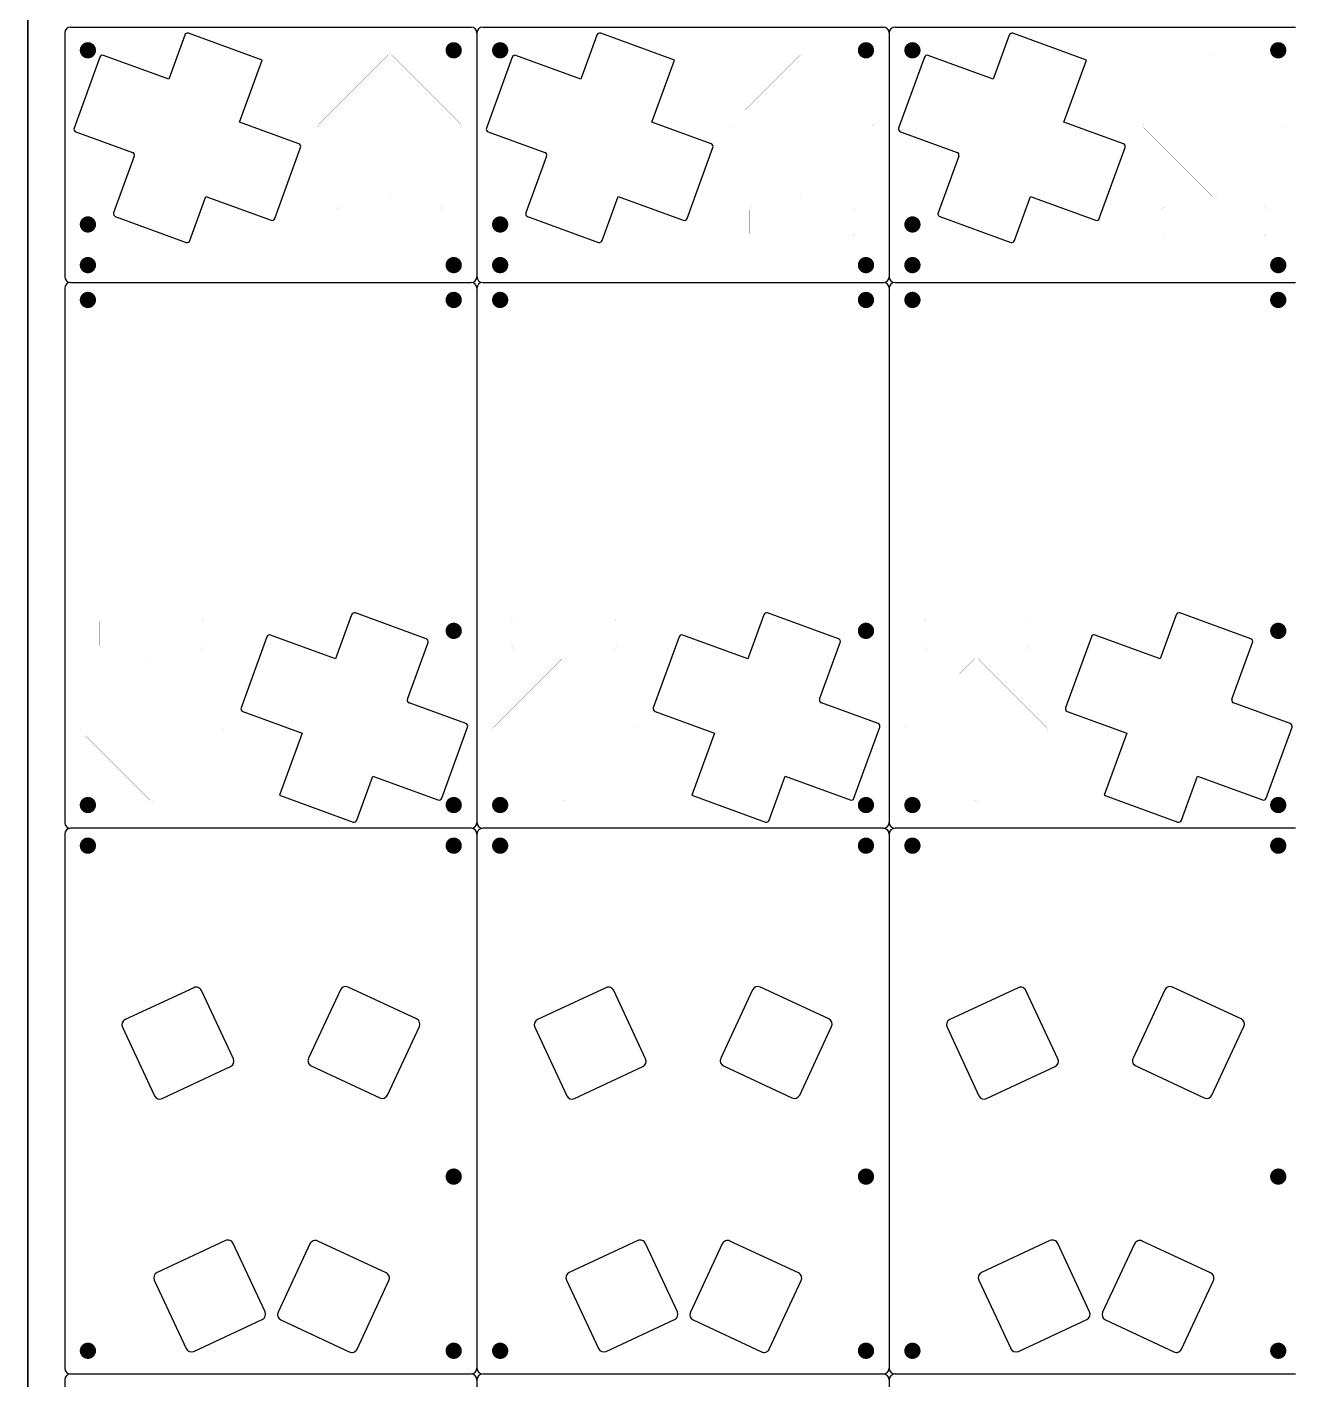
# Model space of a CAD drawing. Extents: x 0 to 432, y 0 to 711.
# Drawn here: x -0.1 to 218.1, y 237.3 to 470.4 of the extents above; entities that cross this region are included whole.
import ezdxf

# ---------------------------------------------------------------- set-up
doc = ezdxf.new("R2010")
doc.units = 0
doc.layers.add('20', color=5, linetype='CONTINUOUS')
doc.layers.add('51', color=6, linetype='CONTINUOUS')

msp = doc.modelspace()

# ---------------------------------------------------------------- linework, layer by layer
at = {"layer": '20'}
for p, q in [((6.35, 469.35), (6.35, 432.35)), ((7.35, 470.35), (76.35, 470.35)), ((27.0214, 468.9738), (24.2632, 461.3959)), ((40.3481, 464.6554), (27.6622, 469.2727)), ((77.35, 469.35), (77.35, 432.35)), ((78.35, 470.35), (147.35, 470.35)), ((98.0214, 468.9738), (95.2632, 461.3959)), ((111.3481, 464.6554), (98.6622, 469.2727)), ((148.35, 469.35), (148.35, 432.35)), ((149.35, 470.35), (218.35, 470.35)), ((169.0214, 468.9738), (166.2632, 461.3959)), ((182.3481, 464.6554), (169.6622, 469.2727)), ((12.4214, 465.1738), (7.9751, 452.9578)), ((24.2632, 461.3959), (13.0622, 465.4727)), ((36.4512, 453.9488), (40.3481, 464.6554)), ((83.4214, 465.1738), (78.9751, 452.9578)), ((95.2632, 461.3959), (84.0622, 465.4727)), ((107.4512, 453.9488), (111.3481, 464.6554)), ((154.4214, 465.1738), (149.9751, 452.9578)), ((166.2632, 461.3959), (155.0622, 465.4727)), ((178.4512, 453.9488), (182.3481, 464.6554)), ((8.274, 452.317), (18.0312, 448.7656)), ((46.6782, 450.2264), (36.4512, 453.9488)), ((79.274, 452.317), (89.0312, 448.7656)), ((117.6782, 450.2264), (107.4512, 453.9488)), ((150.274, 452.317), (160.0312, 448.7656)), ((188.6782, 450.2264), (178.4512, 453.9488)), ((18.33, 448.1248), (14.7751, 438.3578)), ((42.5308, 437.3696), (46.9771, 449.5856)), ((89.33, 448.1248), (85.7751, 438.3578)), ((113.5308, 437.3696), (117.9771, 449.5856)), ((160.33, 448.1248), (156.7751, 438.3578)), ((184.5308, 437.3696), (188.9771, 449.5856)), ((27.9308, 433.5696), (30.689, 441.1475)), ((30.689, 441.1475), (41.89, 437.0707)), ((98.9308, 433.5696), (101.689, 441.1475)), ((101.689, 441.1475), (112.89, 437.0707)), ((169.9308, 433.5696), (172.689, 441.1475)), ((172.689, 441.1475), (183.89, 437.0707)), ((15.074, 437.717), (27.29, 433.2707)), ((86.074, 437.717), (98.29, 433.2707)), ((157.074, 437.717), (169.29, 433.2707)), ((6.35, 432.35), (6.35, 427.35)), ((77.35, 432.35), (77.35, 427.35)), ((148.35, 432.35), (148.35, 427.35)), ((6.35, 425.35), (6.35, 333.35)), ((7.35, 426.35), (76.35, 426.35)), ((77.35, 425.35), (77.35, 333.35)), ((78.35, 426.35), (147.35, 426.35)), ((148.35, 425.35), (148.35, 333.35)), ((149.35, 426.35), (218.35, 426.35)), ((55.7692, 369.1304), (53.011, 361.5525)), ((68.626, 364.983), (56.41, 369.4293)), ((126.7692, 369.1304), (124.011, 361.5525)), ((139.626, 364.983), (127.41, 369.4293)), ((197.7692, 369.1304), (195.011, 361.5525)), ((210.626, 364.983), (198.41, 369.4293)), ((41.1692, 365.3304), (36.7229, 353.1144)), ((53.011, 361.5525), (41.81, 365.6293)), ((65.37, 354.5752), (68.9249, 364.3422)), ((112.1692, 365.3304), (107.7229, 353.1144)), ((124.011, 361.5525), (112.81, 365.6293)), ((136.37, 354.5752), (139.9249, 364.3422)), ((183.1692, 365.3304), (178.7229, 353.1144)), ((195.011, 361.5525), (183.81, 365.6293)), ((207.37, 354.5752), (210.9249, 364.3422)), ((37.0218, 352.4736), (47.2488, 348.7512)), ((75.426, 350.383), (65.6688, 353.9343)), ((108.0218, 352.4736), (118.2488, 348.7512)), ((146.426, 350.383), (136.6688, 353.9343)), ((179.0218, 352.4736), (189.2488, 348.7512)), ((217.426, 350.383), (207.6688, 353.9343)), ((71.2786, 337.5262), (75.7249, 349.7422)), ((142.2786, 337.5262), (146.7249, 349.7422)), ((213.2786, 337.5262), (217.7249, 349.7422)), ((47.2488, 348.7512), (43.3519, 338.0446)), ((118.2488, 348.7512), (114.3519, 338.0446)), ((189.2488, 348.7512), (185.3519, 338.0446)), ((56.6786, 333.7262), (59.4368, 341.3041)), ((59.4368, 341.3041), (70.6378, 337.2273)), ((127.6786, 333.7262), (130.4368, 341.3041)), ((130.4368, 341.3041), (141.6378, 337.2273)), ((198.6786, 333.7262), (201.4368, 341.3041)), ((201.4368, 341.3041), (212.6378, 337.2273)), ((43.3519, 338.0446), (56.0378, 333.4273)), ((114.3519, 338.0446), (127.0378, 333.4273)), ((185.3519, 338.0446), (198.0378, 333.4273)), ((6.35, 331.35), (6.35, 239.35)), ((76.35, 332.35), (7.35, 332.35)), ((77.35, 331.35), (77.35, 239.35)), ((147.35, 332.35), (78.35, 332.35)), ((148.35, 331.35), (148.35, 239.35)), ((218.35, 332.35), (149.35, 332.35)), ((28.5762, 304.8875), (16.7942, 299.3935)), ((35.3992, 292.6218), (29.9052, 304.4038)), ((53.8352, 304.5163), (48.3412, 292.7343)), ((66.9461, 299.5059), (55.1641, 305)), ((99.5762, 304.8875), (87.7942, 299.3935)), ((106.3992, 292.6218), (100.9052, 304.4038)), ((124.8352, 304.5163), (119.3412, 292.7343)), ((137.9461, 299.5059), (126.1641, 305)), ((170.5762, 304.8875), (158.7942, 299.3935)), ((177.3992, 292.6218), (171.9052, 304.4038)), ((195.8352, 304.5163), (190.3412, 292.7343)), ((208.9461, 299.5059), (197.1641, 305)), ((16.3105, 298.0645), (21.8046, 286.2825)), ((61.9358, 286.395), (67.4298, 298.177)), ((87.3105, 298.0645), (92.8046, 286.2825)), ((132.9358, 286.395), (138.4298, 298.177)), ((158.3105, 298.0645), (163.8046, 286.2825)), ((203.9358, 286.395), (209.4298, 298.177)), ((23.1335, 285.7988), (34.9155, 291.2929)), ((48.8248, 291.4053), (60.6068, 285.9113)), ((94.1335, 285.7988), (105.9155, 291.2929)), ((119.8248, 291.4053), (131.6068, 285.9113)), ((165.1335, 285.7988), (176.9155, 291.2929)), ((190.8248, 291.4053), (202.6068, 285.9113)), ((34.0395, 261.3299), (22.2575, 255.8358)), ((61.7062, 255.7584), (49.9242, 261.2525)), ((105.0395, 261.3299), (93.2575, 255.8358)), ((132.7062, 255.7584), (120.9242, 261.2525)), ((176.0395, 261.3299), (164.2575, 255.8358)), ((203.7062, 255.7584), (191.9242, 261.2525)), ((40.8625, 249.0642), (35.3684, 260.8462)), ((48.5952, 260.7688), (43.1012, 248.9868)), ((111.8625, 249.0642), (106.3684, 260.8462)), ((119.5952, 260.7688), (114.1012, 248.9868)), ((182.8625, 249.0642), (177.3684, 260.8462)), ((190.5952, 260.7688), (185.1012, 248.9868)), ((21.7738, 254.5069), (27.2679, 242.7249)), ((56.6958, 242.6475), (62.1899, 254.4295)), ((92.7738, 254.5069), (98.2679, 242.7249)), ((127.6958, 242.6475), (133.1899, 254.4295)), ((163.7738, 254.5069), (169.2679, 242.7249)), ((198.6958, 242.6475), (204.1899, 254.4295)), ((28.5968, 242.2412), (40.3788, 247.7352)), ((43.5849, 247.6579), (55.3669, 242.1638)), ((99.5968, 242.2412), (111.3788, 247.7352)), ((114.5849, 247.6579), (126.3669, 242.1638)), ((170.5968, 242.2412), (182.3788, 247.7352)), ((185.5849, 247.6579), (197.3669, 242.1638)), ((7.35, 238.35), (76.35, 238.35)), ((78.35, 238.35), (147.35, 238.35)), ((149.35, 238.35), (218.35, 238.35)), ((6.35, 237.35), (6.35, 200.35)), ((77.35, 237.35), (77.35, 200.35)), ((148.35, 237.35), (148.35, 200.35))]:
    msp.add_line(p, q, dxfattribs=at)
for points, const_width in [([(10.35, 465.65, 1), (10.35, 467.05, 1), (10.35, 465.65)], 1.4), ([(73.35, 465.65, 1), (73.35, 467.05, 1), (73.35, 465.65)], 1.4), ([(81.35, 465.65, 1), (81.35, 467.05, 1), (81.35, 465.65)], 1.4), ([(144.35, 465.65, 1), (144.35, 467.05, 1), (144.35, 465.65)], 1.4), ([(152.35, 465.65, 1), (152.35, 467.05, 1), (152.35, 465.65)], 1.4), ([(215.35, 465.65, 1), (215.35, 467.05, 1), (215.35, 465.65)], 1.4), ([(62.7036, 465.4964, 0.4142), (61.9964, 465.4964)], 0.01), ([(61.9947, 465.4982, 1), (61.9982, 465.4947)], 0.005), ([(61.9982, 465.4947, 1), (61.9947, 465.4982)], 0.005), ([(62.7053, 465.4982, 1), (62.7018, 465.4947)], 0.005), ([(62.7018, 465.4947, 1), (62.7053, 465.4982)], 0.005), ([(133.7036, 465.4964, 0.4142), (132.9964, 465.4964)], 0.01), ([(132.9947, 465.4982, 1), (132.9982, 465.4947)], 0.005), ([(132.9982, 465.4947, 1), (132.9947, 465.4982)], 0.005), ([(133.7053, 465.4982, 1), (133.7018, 465.4947)], 0.005), ([(133.7018, 465.4947, 1), (133.7053, 465.4982)], 0.005), ([(204.7036, 465.4964, 0.4142), (203.9964, 465.4964)], 0.01), ([(203.9947, 465.4982, 1), (203.9982, 465.4947)], 0.005), ([(203.9982, 465.4947, 1), (203.9947, 465.4982)], 0.005), ([(204.7053, 465.4982, 1), (204.7018, 465.4947)], 0.005), ([(204.7018, 465.4947, 1), (204.7053, 465.4982)], 0.005), ([(50.2036, 453.7036, 0.4142), (50.2036, 452.9964)], 0.01), ([(50.2018, 453.7053, 1), (50.2053, 453.7018)], 0.005), ([(50.2053, 452.9982, 1), (50.2018, 452.9947)], 0.005), ([(50.2053, 453.7018, 1), (50.2018, 453.7053)], 0.005), ([(50.2018, 452.9947, 1), (50.2053, 452.9982)], 0.005), ([(74.4964, 452.9964, 0.4142), (74.4964, 453.7036)], 0.01), ([(74.4982, 453.7053, 1), (74.4947, 453.7018)], 0.005), ([(74.4947, 452.9982, 1), (74.4982, 452.9947)], 0.005), ([(74.4947, 453.7018, 1), (74.4982, 453.7053)], 0.005), ([(74.4982, 452.9947, 1), (74.4947, 452.9982)], 0.005), ([(121.2036, 453.7036, 0.4142), (121.2036, 452.9964)], 0.01), ([(121.2018, 453.7053, 1), (121.2053, 453.7018)], 0.005), ([(121.2053, 452.9982, 1), (121.2018, 452.9947)], 0.005), ([(121.2053, 453.7018, 1), (121.2018, 453.7053)], 0.005), ([(121.2018, 452.9947, 1), (121.2053, 452.9982)], 0.005), ([(145.4964, 452.9964, 0.4142), (145.4964, 453.7036)], 0.01), ([(145.4982, 453.7053, 1), (145.4947, 453.7018)], 0.005), ([(145.4947, 452.9982, 1), (145.4982, 452.9947)], 0.005), ([(145.4947, 453.7018, 1), (145.4982, 453.7053)], 0.005), ([(145.4982, 452.9947, 1), (145.4947, 452.9982)], 0.005), ([(192.2036, 453.7036, 0.4142), (192.2036, 452.9964)], 0.01), ([(192.2018, 453.7053, 1), (192.2053, 453.7018)], 0.005), ([(192.2053, 452.9982, 1), (192.2018, 452.9947)], 0.005), ([(192.2053, 453.7018, 1), (192.2018, 453.7053)], 0.005), ([(192.2018, 452.9947, 1), (192.2053, 452.9982)], 0.005), ([(216.4964, 452.9964, 0.4142), (216.4964, 453.7036)], 0.01), ([(216.4982, 453.7053, 1), (216.4947, 453.7018)], 0.005), ([(216.4947, 452.9982, 1), (216.4982, 452.9947)], 0.005), ([(216.4947, 453.7018, 1), (216.4982, 453.7053)], 0.005), ([(216.4982, 452.9947, 1), (216.4947, 452.9982)], 0.005), ([(61.9964, 441.2036, 0.4142), (62.7036, 441.2036)], 0.01), ([(61.9982, 441.2053, 1), (61.9947, 441.2018)], 0.005), ([(61.9947, 441.2018, 1), (61.9982, 441.2053)], 0.005), ([(62.7018, 441.2053, 1), (62.7053, 441.2018)], 0.005), ([(62.7053, 441.2018, 1), (62.7018, 441.2053)], 0.005), ([(132.9964, 441.2036, 0.4142), (133.7036, 441.2036)], 0.01), ([(132.9982, 441.2053, 1), (132.9947, 441.2018)], 0.005), ([(132.9947, 441.2018, 1), (132.9982, 441.2053)], 0.005), ([(133.7018, 441.2053, 1), (133.7053, 441.2018)], 0.005), ([(133.7053, 441.2018, 1), (133.7018, 441.2053)], 0.005), ([(203.9964, 441.2036, 0.4142), (204.7036, 441.2036)], 0.01), ([(203.9982, 441.2053, 1), (203.9947, 441.2018)], 0.005), ([(203.9947, 441.2018, 1), (203.9982, 441.2053)], 0.005), ([(204.7018, 441.2053, 1), (204.7053, 441.2018)], 0.005), ([(204.7053, 441.2018, 1), (204.7018, 441.2053)], 0.005), ([(53.85, 439.35, 0.4142), (53.35, 438.85)], 0.01), ([(53.3525, 438.85, 1), (53.3475, 438.85)], 0.005), ([(53.3475, 438.85, 1), (53.3525, 438.85)], 0.005), ([(53.85, 439.3525, 1), (53.85, 439.3475)], 0.005), ([(53.85, 439.3475, 1), (53.85, 439.3525)], 0.005), ([(71.35, 438.85, 0.4142), (70.85, 439.35)], 0.01), ([(70.85, 439.3525, 1), (70.85, 439.3475)], 0.005), ([(70.85, 439.3475, 1), (70.85, 439.3525)], 0.005), ([(71.3525, 438.85, 1), (71.3475, 438.85)], 0.005), ([(71.3475, 438.85, 1), (71.3525, 438.85)], 0.005), ([(124.85, 439.35, 0.4142), (124.35, 438.85)], 0.01), ([(124.3525, 438.85, 1), (124.3475, 438.85)], 0.005), ([(124.3475, 438.85, 1), (124.3525, 438.85)], 0.005), ([(124.85, 439.3525, 1), (124.85, 439.3475)], 0.005), ([(124.85, 439.3475, 1), (124.85, 439.3525)], 0.005), ([(142.35, 438.85, 0.4142), (141.85, 439.35)], 0.01), ([(141.85, 439.3525, 1), (141.85, 439.3475)], 0.005), ([(141.85, 439.3475, 1), (141.85, 439.3525)], 0.005), ([(142.3525, 438.85, 1), (142.3475, 438.85)], 0.005), ([(142.3475, 438.85, 1), (142.3525, 438.85)], 0.005), ([(195.85, 439.35, 0.4142), (195.35, 438.85)], 0.01), ([(195.3525, 438.85, 1), (195.3475, 438.85)], 0.005), ([(195.3475, 438.85, 1), (195.3525, 438.85)], 0.005), ([(195.85, 439.3525, 1), (195.85, 439.3475)], 0.005), ([(195.85, 439.3475, 1), (195.85, 439.3525)], 0.005), ([(213.35, 438.85, 0.4142), (212.85, 439.35)], 0.01), ([(212.85, 439.3525, 1), (212.85, 439.3475)], 0.005), ([(212.85, 439.3475, 1), (212.85, 439.3525)], 0.005), ([(213.3525, 438.85, 1), (213.3475, 438.85)], 0.005), ([(213.3475, 438.85, 1), (213.3525, 438.85)], 0.005), ([(10.35, 435.65, 1), (10.35, 437.05, 1), (10.35, 435.65)], 1.4), ([(81.35, 435.65, 1), (81.35, 437.05, 1), (81.35, 435.65)], 1.4), ([(152.35, 435.65, 1), (152.35, 437.05, 1), (152.35, 435.65)], 1.4), ([(53.35, 434.85, 0.4142), (53.85, 434.35)], 0.01), ([(53.3525, 434.85, 1), (53.3475, 434.85)], 0.005), ([(53.3475, 434.85, 1), (53.3525, 434.85)], 0.005), ([(53.85, 434.3525, 1), (53.85, 434.3475)], 0.005), ([(53.85, 434.3475, 1), (53.85, 434.3525)], 0.005), ([(70.85, 434.35, 0.4142), (71.35, 434.85)], 0.01), ([(70.85, 434.3525, 1), (70.85, 434.3475)], 0.005), ([(70.85, 434.3475, 1), (70.85, 434.3525)], 0.005), ([(71.3525, 434.85, 1), (71.3475, 434.85)], 0.005), ([(71.3475, 434.85, 1), (71.3525, 434.85)], 0.005), ([(124.35, 434.85, 0.4142), (124.85, 434.35)], 0.01), ([(124.3525, 434.85, 1), (124.3475, 434.85)], 0.005), ([(124.3475, 434.85, 1), (124.3525, 434.85)], 0.005), ([(124.85, 434.3525, 1), (124.85, 434.3475)], 0.005), ([(124.85, 434.3475, 1), (124.85, 434.3525)], 0.005), ([(141.85, 434.35, 0.4142), (142.35, 434.85)], 0.01), ([(141.85, 434.3525, 1), (141.85, 434.3475)], 0.005), ([(141.85, 434.3475, 1), (141.85, 434.3525)], 0.005), ([(142.3525, 434.85, 1), (142.3475, 434.85)], 0.005), ([(142.3475, 434.85, 1), (142.3525, 434.85)], 0.005), ([(195.35, 434.85, 0.4142), (195.85, 434.35)], 0.01), ([(195.3525, 434.85, 1), (195.3475, 434.85)], 0.005), ([(195.3475, 434.85, 1), (195.3525, 434.85)], 0.005), ([(195.85, 434.3525, 1), (195.85, 434.3475)], 0.005), ([(195.85, 434.3475, 1), (195.85, 434.3525)], 0.005), ([(212.85, 434.35, 0.4142), (213.35, 434.85)], 0.01), ([(212.85, 434.3525, 1), (212.85, 434.3475)], 0.005), ([(212.85, 434.3475, 1), (212.85, 434.3525)], 0.005), ([(213.3525, 434.85, 1), (213.3475, 434.85)], 0.005), ([(213.3475, 434.85, 1), (213.3525, 434.85)], 0.005), ([(6.35, 432.3525, 1), (6.35, 432.3475)], 0.005), ([(77.35, 432.3525, 1), (77.35, 432.3475)], 0.005), ([(77.35, 432.3475, 1), (77.35, 432.3525)], 0.005), ([(148.35, 432.3525, 1), (148.35, 432.3475)], 0.005), ([(148.35, 432.3475, 1), (148.35, 432.3525)], 0.005), ([(10.35, 428.65, 1), (10.35, 430.05, 1), (10.35, 428.65)], 1.4), ([(73.35, 428.65, 1), (73.35, 430.05, 1), (73.35, 428.65)], 1.4), ([(81.35, 428.65, 1), (81.35, 430.05, 1), (81.35, 428.65)], 1.4), ([(144.35, 428.65, 1), (144.35, 430.05, 1), (144.35, 428.65)], 1.4), ([(152.35, 428.65, 1), (152.35, 430.05, 1), (152.35, 428.65)], 1.4), ([(215.35, 428.65, 1), (215.35, 430.05, 1), (215.35, 428.65)], 1.4), ([(10.35, 422.65, 1), (10.35, 424.05, 1), (10.35, 422.65)], 1.4), ([(73.35, 422.65, 1), (73.35, 424.05, 1), (73.35, 422.65)], 1.4), ([(81.35, 422.65, 1), (81.35, 424.05, 1), (81.35, 422.65)], 1.4), ([(144.35, 422.65, 1), (144.35, 424.05, 1), (144.35, 422.65)], 1.4), ([(152.35, 422.65, 1), (152.35, 424.05, 1), (152.35, 422.65)], 1.4), ([(215.35, 422.65, 1), (215.35, 424.05, 1), (215.35, 422.65)], 1.4), ([(12.85, 368.35, 0.4142), (12.35, 367.85)], 0.01), ([(12.85, 368.3525, 1), (12.85, 368.3475)], 0.005), ([(12.85, 368.3475, 1), (12.85, 368.3525)], 0.005), ([(30.35, 367.85, 0.4142), (29.85, 368.35)], 0.01), ([(29.85, 368.3525, 1), (29.85, 368.3475)], 0.005), ([(29.85, 368.3475, 1), (29.85, 368.3525)], 0.005), ([(83.85, 368.35, 0.4142), (83.35, 367.85)], 0.01), ([(83.85, 368.3525, 1), (83.85, 368.3475)], 0.005), ([(83.85, 368.3475, 1), (83.85, 368.3525)], 0.005), ([(101.35, 367.85, 0.4142), (100.85, 368.35)], 0.01), ([(100.85, 368.3525, 1), (100.85, 368.3475)], 0.005), ([(100.85, 368.3475, 1), (100.85, 368.3525)], 0.005), ([(154.85, 368.35, 0.4142), (154.35, 367.85)], 0.01), ([(154.85, 368.3525, 1), (154.85, 368.3475)], 0.005), ([(154.85, 368.3475, 1), (154.85, 368.3525)], 0.005), ([(172.35, 367.85, 0.4142), (171.85, 368.35)], 0.01), ([(171.85, 368.3525, 1), (171.85, 368.3475)], 0.005), ([(171.85, 368.3475, 1), (171.85, 368.3525)], 0.005), ([(12.3525, 367.85, 1), (12.3475, 367.85)], 0.005), ([(12.3475, 367.85, 1), (12.3525, 367.85)], 0.005), ([(30.3525, 367.85, 1), (30.3475, 367.85)], 0.005), ([(30.3475, 367.85, 1), (30.3525, 367.85)], 0.005), ([(73.35, 365.65, 1), (73.35, 367.05, 1), (73.35, 365.65)], 1.4), ([(83.3525, 367.85, 1), (83.3475, 367.85)], 0.005), ([(83.3475, 367.85, 1), (83.3525, 367.85)], 0.005), ([(101.3525, 367.85, 1), (101.3475, 367.85)], 0.005), ([(101.3475, 367.85, 1), (101.3525, 367.85)], 0.005), ([(144.35, 365.65, 1), (144.35, 367.05, 1), (144.35, 365.65)], 1.4), ([(154.3525, 367.85, 1), (154.3475, 367.85)], 0.005), ([(154.3475, 367.85, 1), (154.3525, 367.85)], 0.005), ([(172.3525, 367.85, 1), (172.3475, 367.85)], 0.005), ([(172.3475, 367.85, 1), (172.3525, 367.85)], 0.005), ([(215.35, 365.65, 1), (215.35, 367.05, 1), (215.35, 365.65)], 1.4), ([(12.35, 363.85, 0.4142), (12.85, 363.35)], 0.01), ([(12.3525, 363.85, 1), (12.3475, 363.85)], 0.005), ([(12.3475, 363.85, 1), (12.3525, 363.85)], 0.005), ([(29.85, 363.35, 0.4142), (30.35, 363.85)], 0.01), ([(30.3525, 363.85, 1), (30.3475, 363.85)], 0.005), ([(30.3475, 363.85, 1), (30.3525, 363.85)], 0.005), ([(83.35, 363.85, 0.4142), (83.85, 363.35)], 0.01), ([(83.3525, 363.85, 1), (83.3475, 363.85)], 0.005), ([(83.3475, 363.85, 1), (83.3525, 363.85)], 0.005), ([(100.85, 363.35, 0.4142), (101.35, 363.85)], 0.01), ([(101.3525, 363.85, 1), (101.3475, 363.85)], 0.005), ([(101.3475, 363.85, 1), (101.3525, 363.85)], 0.005), ([(154.35, 363.85, 0.4142), (154.85, 363.35)], 0.01), ([(154.3525, 363.85, 1), (154.3475, 363.85)], 0.005), ([(154.3475, 363.85, 1), (154.3525, 363.85)], 0.005), ([(171.85, 363.35, 0.4142), (172.35, 363.85)], 0.01), ([(172.3525, 363.85, 1), (172.3475, 363.85)], 0.005), ([(172.3475, 363.85, 1), (172.3525, 363.85)], 0.005), ([(12.85, 363.3525, 1), (12.85, 363.3475)], 0.005), ([(12.85, 363.3475, 1), (12.85, 363.3525)], 0.005), ([(21.7036, 361.4964, 0.4142), (20.9964, 361.4964)], 0.01), ([(20.9947, 361.4982, 1), (20.9982, 361.4947)], 0.005), ([(20.9982, 361.4947, 1), (20.9947, 361.4982)], 0.005), ([(21.7053, 361.4982, 1), (21.7018, 361.4947)], 0.005), ([(21.7018, 361.4947, 1), (21.7053, 361.4982)], 0.005), ([(29.85, 363.3525, 1), (29.85, 363.3475)], 0.005), ([(29.85, 363.3475, 1), (29.85, 363.3525)], 0.005), ([(83.85, 363.3525, 1), (83.85, 363.3475)], 0.005), ([(83.85, 363.3475, 1), (83.85, 363.3525)], 0.005), ([(92.7036, 361.4964, 0.4142), (91.9964, 361.4964)], 0.01), ([(91.9947, 361.4982, 1), (91.9982, 361.4947)], 0.005), ([(91.9982, 361.4947, 1), (91.9947, 361.4982)], 0.005), ([(92.7053, 361.4982, 1), (92.7018, 361.4947)], 0.005), ([(92.7018, 361.4947, 1), (92.7053, 361.4982)], 0.005), ([(100.85, 363.3525, 1), (100.85, 363.3475)], 0.005), ([(100.85, 363.3475, 1), (100.85, 363.3525)], 0.005), ([(154.85, 363.3525, 1), (154.85, 363.3475)], 0.005), ([(154.85, 363.3475, 1), (154.85, 363.3525)], 0.005), ([(163.7036, 361.4964, 0.4142), (162.9964, 361.4964)], 0.01), ([(162.9947, 361.4982, 1), (162.9982, 361.4947)], 0.005), ([(162.9982, 361.4947, 1), (162.9947, 361.4982)], 0.005), ([(163.7053, 361.4982, 1), (163.7018, 361.4947)], 0.005), ([(163.7018, 361.4947, 1), (163.7053, 361.4982)], 0.005), ([(171.85, 363.3525, 1), (171.85, 363.3475)], 0.005), ([(171.85, 363.3475, 1), (171.85, 363.3525)], 0.005), ([(9.2036, 349.7036, 0.4142), (9.2036, 348.9964)], 0.01), ([(9.2018, 349.7053, 1), (9.2053, 349.7018)], 0.005), ([(9.2053, 349.7018, 1), (9.2018, 349.7053)], 0.005), ([(33.4964, 348.9964, 0.4142), (33.4964, 349.7036)], 0.01), ([(33.4982, 349.7053, 1), (33.4947, 349.7018)], 0.005), ([(33.4947, 349.7018, 1), (33.4982, 349.7053)], 0.005), ([(80.2036, 349.7036, 0.4142), (80.2036, 348.9964)], 0.01), ([(80.2018, 349.7053, 1), (80.2053, 349.7018)], 0.005), ([(80.2053, 349.7018, 1), (80.2018, 349.7053)], 0.005), ([(104.4964, 348.9964, 0.4142), (104.4964, 349.7036)], 0.01), ([(104.4982, 349.7053, 1), (104.4947, 349.7018)], 0.005), ([(104.4947, 349.7018, 1), (104.4982, 349.7053)], 0.005), ([(151.2036, 349.7036, 0.4142), (151.2036, 348.9964)], 0.01), ([(151.2018, 349.7053, 1), (151.2053, 349.7018)], 0.005), ([(151.2053, 349.7018, 1), (151.2018, 349.7053)], 0.005), ([(175.4964, 348.9964, 0.4142), (175.4964, 349.7036)], 0.01), ([(175.4982, 349.7053, 1), (175.4947, 349.7018)], 0.005), ([(175.4947, 349.7018, 1), (175.4982, 349.7053)], 0.005), ([(9.2053, 348.9982, 1), (9.2018, 348.9947)], 0.005), ([(9.2018, 348.9947, 1), (9.2053, 348.9982)], 0.005), ([(33.4947, 348.9982, 1), (33.4982, 348.9947)], 0.005), ([(33.4982, 348.9947, 1), (33.4947, 348.9982)], 0.005), ([(80.2053, 348.9982, 1), (80.2018, 348.9947)], 0.005), ([(80.2018, 348.9947, 1), (80.2053, 348.9982)], 0.005), ([(104.4947, 348.9982, 1), (104.4982, 348.9947)], 0.005), ([(104.4982, 348.9947, 1), (104.4947, 348.9982)], 0.005), ([(151.2053, 348.9982, 1), (151.2018, 348.9947)], 0.005), ([(151.2018, 348.9947, 1), (151.2053, 348.9982)], 0.005), ([(175.4947, 348.9982, 1), (175.4982, 348.9947)], 0.005), ([(175.4982, 348.9947, 1), (175.4947, 348.9982)], 0.005), ([(10.35, 335.65, 1), (10.35, 337.05, 1), (10.35, 335.65)], 1.4), ([(20.9964, 337.2036, 0.4142), (21.7036, 337.2036)], 0.01), ([(20.9982, 337.2053, 1), (20.9947, 337.2018)], 0.005), ([(20.9947, 337.2018, 1), (20.9982, 337.2053)], 0.005), ([(21.7018, 337.2053, 1), (21.7053, 337.2018)], 0.005), ([(21.7053, 337.2018, 1), (21.7018, 337.2053)], 0.005), ([(73.35, 335.65, 1), (73.35, 337.05, 1), (73.35, 335.65)], 1.4), ([(81.35, 335.65, 1), (81.35, 337.05, 1), (81.35, 335.65)], 1.4), ([(91.9964, 337.2036, 0.4142), (92.7036, 337.2036)], 0.01), ([(91.9982, 337.2053, 1), (91.9947, 337.2018)], 0.005), ([(91.9947, 337.2018, 1), (91.9982, 337.2053)], 0.005), ([(92.7018, 337.2053, 1), (92.7053, 337.2018)], 0.005), ([(92.7053, 337.2018, 1), (92.7018, 337.2053)], 0.005), ([(144.35, 335.65, 1), (144.35, 337.05, 1), (144.35, 335.65)], 1.4), ([(152.35, 335.65, 1), (152.35, 337.05, 1), (152.35, 335.65)], 1.4), ([(162.9964, 337.2036, 0.4142), (163.7036, 337.2036)], 0.01), ([(162.9982, 337.2053, 1), (162.9947, 337.2018)], 0.005), ([(162.9947, 337.2018, 1), (162.9982, 337.2053)], 0.005), ([(163.7018, 337.2053, 1), (163.7053, 337.2018)], 0.005), ([(163.7053, 337.2018, 1), (163.7018, 337.2053)], 0.005), ([(215.35, 335.65, 1), (215.35, 337.05, 1), (215.35, 335.65)], 1.4), ([(10.35, 328.65, 1), (10.35, 330.05, 1), (10.35, 328.65)], 1.4), ([(73.35, 328.65, 1), (73.35, 330.05, 1), (73.35, 328.65)], 1.4), ([(81.35, 328.65, 1), (81.35, 330.05, 1), (81.35, 328.65)], 1.4), ([(144.35, 328.65, 1), (144.35, 330.05, 1), (144.35, 328.65)], 1.4), ([(152.35, 328.65, 1), (152.35, 330.05, 1), (152.35, 328.65)], 1.4), ([(215.35, 328.65, 1), (215.35, 330.05, 1), (215.35, 328.65)], 1.4), ([(73.35, 271.65, 1), (73.35, 273.05, 1), (73.35, 271.65)], 1.4), ([(144.35, 271.65, 1), (144.35, 273.05, 1), (144.35, 271.65)], 1.4), ([(215.35, 271.65, 1), (215.35, 273.05, 1), (215.35, 271.65)], 1.4), ([(10.35, 241.65, 1), (10.35, 243.05, 1), (10.35, 241.65)], 1.4), ([(73.35, 241.65, 1), (73.35, 243.05, 1), (73.35, 241.65)], 1.4), ([(81.35, 241.65, 1), (81.35, 243.05, 1), (81.35, 241.65)], 1.4), ([(144.35, 241.65, 1), (144.35, 243.05, 1), (144.35, 241.65)], 1.4), ([(152.35, 241.65, 1), (152.35, 243.05, 1), (152.35, 241.65)], 1.4), ([(215.35, 241.65, 1), (215.35, 243.05, 1), (215.35, 241.65)], 1.4)]:
    msp.add_lwpolyline(points, format="xyb", dxfattribs=dict(at, const_width=const_width))
at = {"layer": '20', "const_width": 0.01}
for points in [[(50.2036, 453.7036), (61.9964, 465.4964)], [(62.7036, 465.4964), (74.4964, 453.7036)], [(121.2036, 453.7036), (132.9964, 465.4964)], [(133.7036, 465.4964), (145.4964, 453.7036)], [(192.2036, 453.7036), (203.9964, 465.4964)], [(204.7036, 465.4964), (216.4964, 453.7036)], [(61.9964, 441.2036), (50.2036, 452.9964)], [(74.4964, 452.9964), (62.7036, 441.2036)], [(132.9964, 441.2036), (121.2036, 452.9964)], [(145.4964, 452.9964), (133.7036, 441.2036)], [(203.9964, 441.2036), (192.2036, 452.9964)], [(216.4964, 452.9964), (204.7036, 441.2036)], [(53.35, 434.85), (53.35, 438.85)], [(53.85, 439.35), (70.85, 439.35)], [(71.35, 434.85), (71.35, 438.85)], [(124.35, 434.85), (124.35, 438.85)], [(124.85, 439.35), (141.85, 439.35)], [(142.35, 434.85), (142.35, 438.85)], [(195.35, 434.85), (195.35, 438.85)], [(195.85, 439.35), (212.85, 439.35)], [(213.35, 434.85), (213.35, 438.85)], [(70.85, 434.35), (53.85, 434.35)], [(141.85, 434.35), (124.85, 434.35)], [(212.85, 434.35), (195.85, 434.35)], [(6.35, 432.35), (77.35, 432.35)], [(77.35, 432.35), (148.35, 432.35)], [(148.35, 432.35), (219.35, 432.35)], [(12.85, 368.35), (29.85, 368.35)], [(83.85, 368.35), (100.85, 368.35)], [(154.85, 368.35), (171.85, 368.35)], [(12.35, 367.85), (12.35, 363.85)], [(30.35, 367.85), (30.35, 363.85)], [(83.35, 367.85), (83.35, 363.85)], [(101.35, 367.85), (101.35, 363.85)], [(154.35, 367.85), (154.35, 363.85)], [(172.35, 367.85), (172.35, 363.85)], [(9.2036, 349.7036), (20.9964, 361.4964)], [(29.85, 363.35), (12.85, 363.35)], [(21.7036, 361.4964), (33.4964, 349.7036)], [(80.2036, 349.7036), (91.9964, 361.4964)], [(100.85, 363.35), (83.85, 363.35)], [(92.7036, 361.4964), (104.4964, 349.7036)], [(151.2036, 349.7036), (162.9964, 361.4964)], [(171.85, 363.35), (154.85, 363.35)], [(163.7036, 361.4964), (175.4964, 349.7036)], [(20.9964, 337.2036), (9.2036, 348.9964)], [(33.4964, 348.9964), (21.7036, 337.2036)], [(91.9964, 337.2036), (80.2036, 348.9964)], [(104.4964, 348.9964), (92.7036, 337.2036)], [(162.9964, 337.2036), (151.2036, 348.9964)], [(175.4964, 348.9964), (163.7036, 337.2036)]]:
    msp.add_lwpolyline(points, dxfattribs=at)
at = {"layer": '20'}
for centre, radius, start, end in [((7.35, 469.35), 1, 90, 180), ((27.4912, 468.8028), 0.5, 69.9998, 159.9999), ((76.35, 469.35), 1, 0, 90), ((78.35, 469.35), 1, 90, 180), ((98.4912, 468.8028), 0.5, 69.9998, 159.9999), ((147.35, 469.35), 1, 0, 90), ((149.35, 469.35), 1, 90, 180), ((169.4912, 468.8028), 0.5, 69.9998, 159.9999), ((12.8912, 465.0028), 0.5, 69.9998, 159.9999), ((83.8912, 465.0028), 0.5, 69.9998, 159.9999), ((154.8912, 465.0028), 0.5, 69.9998, 159.9999), ((8.445, 452.7868), 0.5, 160.0003, 250.0001), ((79.445, 452.7868), 0.5, 160.0003, 250.0001), ((150.445, 452.7868), 0.5, 160.0003, 250.0001), ((46.5072, 449.7566), 0.5, 340.0003, 70.0001), ((117.5072, 449.7566), 0.5, 340.0003, 70.0001), ((188.5072, 449.7566), 0.5, 340.0003, 70.0001), ((17.8602, 448.2958), 0.5, 340.0003, 70.0001), ((88.8602, 448.2958), 0.5, 340.0003, 70.0001), ((159.8602, 448.2958), 0.5, 340.0003, 70.0001), ((15.245, 438.1868), 0.5, 160.0003, 250.0001), ((86.245, 438.1868), 0.5, 160.0003, 250.0001), ((157.245, 438.1868), 0.5, 160.0003, 250.0001), ((42.061, 437.5406), 0.5, 249.9998, 339.9999), ((113.061, 437.5406), 0.5, 249.9998, 339.9999), ((184.061, 437.5406), 0.5, 249.9998, 339.9999), ((27.461, 433.7406), 0.5, 249.9998, 339.9999), ((98.461, 433.7406), 0.5, 249.9998, 339.9999), ((169.461, 433.7406), 0.5, 249.9998, 339.9999), ((7.35, 427.35), 1, 180, 270), ((76.35, 427.35), 1, 270, 0), ((78.35, 427.35), 1, 180, 270), ((147.35, 427.35), 1, 270, 0), ((149.35, 427.35), 1, 180, 270), ((7.35, 425.35), 1, 90, 180), ((76.35, 425.35), 1, 0, 90), ((78.35, 425.35), 1, 90, 180), ((147.35, 425.35), 1, 0, 90), ((149.35, 425.35), 1, 90, 180), ((56.239, 368.9594), 0.5, 69.9998, 159.9999), ((127.239, 368.9594), 0.5, 69.9998, 159.9999), ((198.239, 368.9594), 0.5, 69.9998, 159.9999), ((41.639, 365.1594), 0.5, 69.9998, 159.9999), ((68.455, 364.5132), 0.5, 340.0003, 70.0001), ((112.639, 365.1594), 0.5, 69.9998, 159.9999), ((139.455, 364.5132), 0.5, 340.0003, 70.0001), ((183.639, 365.1594), 0.5, 69.9998, 159.9999), ((210.455, 364.5132), 0.5, 340.0003, 70.0001), ((65.8398, 354.4042), 0.5, 160.0003, 250.0001), ((136.8398, 354.4042), 0.5, 160.0003, 250.0001), ((207.8398, 354.4042), 0.5, 160.0003, 250.0001), ((37.1928, 352.9434), 0.5, 160.0003, 250.0001), ((108.1928, 352.9434), 0.5, 160.0003, 250.0001), ((179.1928, 352.9434), 0.5, 160.0003, 250.0001), ((75.255, 349.9132), 0.5, 340.0003, 70.0001), ((146.255, 349.9132), 0.5, 340.0003, 70.0001), ((217.255, 349.9132), 0.5, 340.0003, 70.0001), ((70.8088, 337.6972), 0.5, 249.9998, 339.9999), ((141.8088, 337.6972), 0.5, 249.9998, 339.9999), ((212.8088, 337.6972), 0.5, 249.9998, 339.9999), ((7.35, 333.35), 1, 180, 270), ((56.2088, 333.8972), 0.5, 249.9998, 339.9999), ((76.35, 333.35), 1, 270, 0), ((78.35, 333.35), 1, 180, 270), ((127.2088, 333.8972), 0.5, 249.9998, 339.9999), ((147.35, 333.35), 1, 270, 0), ((149.35, 333.35), 1, 180, 270), ((198.2088, 333.8972), 0.5, 249.9998, 339.9999), ((7.35, 331.35), 1, 90, 180), ((76.35, 331.35), 1, 0, 90), ((78.35, 331.35), 1, 90, 180), ((147.35, 331.35), 1, 0, 90), ((149.35, 331.35), 1, 90, 180), ((28.9989, 303.9812), 1, 24.9999, 114.9999), ((54.7415, 304.0937), 1, 65, 155), ((99.9989, 303.9812), 1, 24.9999, 114.9999), ((125.7415, 304.0937), 1, 65, 155), ((170.9989, 303.9812), 1, 24.9999, 114.9999), ((196.7415, 304.0937), 1, 65, 155), ((17.2168, 298.4871), 1, 115.0001, 205.0001), ((66.5235, 298.5996), 1, 335, 65), ((88.2168, 298.4871), 1, 115.0001, 205.0001), ((137.5235, 298.5996), 1, 335, 65), ((159.2168, 298.4871), 1, 115.0001, 205.0001), ((208.5235, 298.5996), 1, 335, 65), ((34.4929, 292.1992), 1, 295, 25), ((49.2475, 292.3117), 1, 155, 245), ((105.4929, 292.1992), 1, 295, 25), ((120.2475, 292.3117), 1, 155, 245), ((176.4929, 292.1992), 1, 295, 25), ((191.2475, 292.3117), 1, 155, 245), ((22.7109, 286.7051), 1, 205.0001, 295.0001), ((61.0295, 286.8176), 1, 245, 335), ((93.7109, 286.7051), 1, 205.0001, 295.0001), ((132.0295, 286.8176), 1, 245, 335), ((164.7109, 286.7051), 1, 205.0001, 295.0001), ((203.0295, 286.8176), 1, 245, 335), ((34.4621, 260.4236), 1, 24.9999, 114.9999), ((49.5016, 260.3462), 1, 65.0001, 155.0001), ((105.4621, 260.4236), 1, 24.9999, 114.9999), ((120.5016, 260.3462), 1, 65.0001, 155.0001), ((176.4621, 260.4236), 1, 24.9999, 114.9999), ((191.5016, 260.3462), 1, 65.0001, 155.0001), ((22.6801, 254.9295), 1, 115.0001, 205.0001), ((61.2836, 254.8521), 1, 335.0001, 65.0001), ((93.6801, 254.9295), 1, 115.0001, 205.0001), ((132.2836, 254.8521), 1, 335.0001, 65.0001), ((164.6801, 254.9295), 1, 115.0001, 205.0001), ((203.2836, 254.8521), 1, 335.0001, 65.0001), ((39.9562, 248.6416), 1, 294.9999, 24.9999), ((44.0075, 248.5642), 1, 154.9999, 244.9999), ((110.9562, 248.6416), 1, 294.9999, 24.9999), ((115.0075, 248.5642), 1, 154.9999, 244.9999), ((181.9562, 248.6416), 1, 294.9999, 24.9999), ((186.0075, 248.5642), 1, 154.9999, 244.9999), ((28.1742, 243.1475), 1, 205.0001, 295.0001), ((55.7895, 243.0701), 1, 244.9999, 334.9999), ((99.1742, 243.1475), 1, 205.0001, 295.0001), ((126.7895, 243.0701), 1, 244.9999, 334.9999), ((170.1742, 243.1475), 1, 205.0001, 295.0001), ((197.7895, 243.0701), 1, 244.9999, 334.9999), ((7.35, 239.35), 1, 180, 270), ((7.35, 237.35), 1, 90, 180), ((76.35, 239.35), 1, 270, 0), ((76.35, 237.35), 1, 0, 90), ((78.35, 239.35), 1, 180, 270), ((78.35, 237.35), 1, 90, 180), ((147.35, 239.35), 1, 270, 0), ((147.35, 237.35), 1, 0, 90), ((149.35, 239.35), 1, 180, 270), ((149.35, 237.35), 1, 90, 180)]:
    msp.add_arc(centre, radius, start, end, dxfattribs=at)
at = {"layer": '51', "const_width": 0.254}
msp.add_lwpolyline([(0, 711.2), (0, 0)], dxfattribs=at)

doc.saveas('drawing.dxf')
